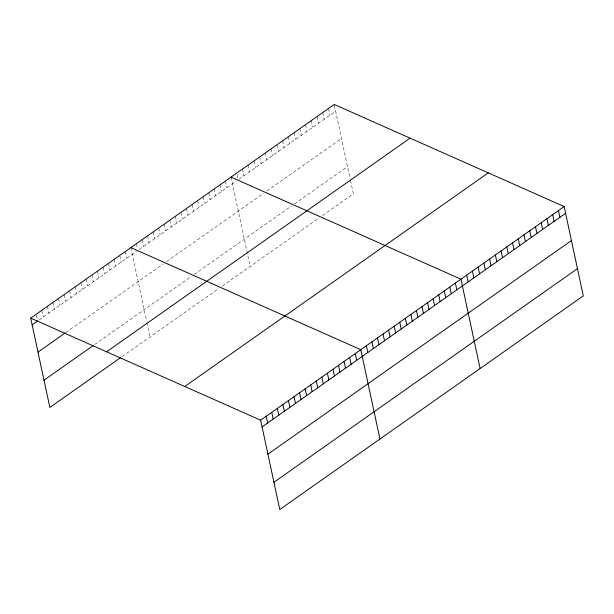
<?xml version="1.0" encoding="UTF-8"?>
<svg xmlns="http://www.w3.org/2000/svg" width="614" height="614" viewBox="0 0 614 614"><rect width="100%" height="100%" fill="white"/><g stroke="black" fill="none" stroke-linecap="round" stroke-linejoin="round"><path stroke-width="0.46" stroke-dasharray="3.07 2.3" d="M39.096 319.948L136.477 251.41M139.263 249.445L236.045 181.322M238.915 179.303L335.658 111.203M65.813 332.519L163.186 263.974M166.663 261.526L263.391 193.448M266.975 190.923L341.499 138.465M94.786 344.446L191.468 276.392M194.247 274.435L291.627 205.89M294.49 203.879L347.524 166.547M122.186 356.527L218.868 288.473M222.352 286.024L318.965 218.016M322.55 215.499L353.365 193.809L350.448 180.178M334.392 105.316L350.249 179.265M328.482 108.509L329.925 115.24M322.749 112.546L324.192 119.277M317.016 116.576L318.459 123.314M311.283 120.613L312.726 127.351M305.549 124.65L306.992 131.381M299.816 128.687L301.259 135.418M294.083 132.716L295.526 139.455M288.35 136.753L289.793 143.492M282.617 140.79L284.059 147.521M276.883 144.827L278.326 151.558M271.15 148.864L272.593 155.595M265.417 152.894L266.86 159.632M259.684 156.931L261.127 163.669M253.95 160.968L255.393 167.699M248.217 165.005L249.66 171.736M242.484 169.034L243.927 175.773M237.111 174.76L238.017 178.966M231.017 177.108L250.174 266.445M225.453 181.023L226.896 187.761M219.889 184.944L221.332 191.675M214.324 188.859L215.767 195.59M208.76 192.773L210.203 199.512M203.196 196.695L204.639 203.426M197.631 200.609L199.074 207.34M192.067 204.523L193.51 211.262M186.502 208.445L187.945 215.176M180.938 212.36L182.381 219.091M175.374 216.274L176.817 223.012M169.809 220.196L171.252 226.927M164.245 224.11L165.688 230.841M158.681 228.024L160.124 234.763M153.116 231.946L154.559 238.677M147.552 235.86L148.995 242.591M141.987 239.775L143.43 246.513M136.423 243.689L137.505 248.747M130.859 247.611L146.508 320.592M146.892 322.404L150.008 336.94M125.294 251.525L126.737 258.264M119.73 255.439L121.173 262.178M114.166 259.361L115.609 266.092M108.601 263.276L110.044 270.014M103.037 267.19L104.48 273.928M97.472 271.112L98.915 277.843M91.908 275.026L93.351 281.765M86.344 278.94L87.787 285.679M80.779 282.862L82.222 289.593M75.215 286.776L76.658 293.507M69.651 290.691L71.094 297.429M64.086 294.613L65.529 301.344M58.522 298.527L59.965 305.258M52.957 302.441L54.4 309.18M47.393 306.363L48.836 313.094M41.829 310.277L43.272 317.008M36.449 315.036L37.347 319.242"/><path stroke-width="0.92" d="M30.7 318.113L334.216 104.472L564.151 206.557L583.3 295.887L279.784 509.528L260.635 420.191L30.7 318.113L49.849 407.443L120.797 357.509M32.143 324.844L37.707 320.93M37.984 352.106L65.115 333.011M44.008 380.189L93.389 345.429M106.575 351.799L410.091 138.158M184.753 386.505L488.268 172.864M260.635 420.191L564.151 206.557M262.078 426.93L565.594 213.288M267.919 454.183L571.434 240.55M273.944 482.274L577.459 268.633M231.017 177.108L460.953 279.193L480.102 368.53M130.859 247.611L360.794 349.696L379.943 439.025M558.418 210.594L559.861 217.325M552.684 214.624L554.127 221.362M546.951 218.661L548.394 225.399M541.218 222.698L542.661 229.429M535.485 226.735L536.928 233.466M529.752 230.764L531.194 237.503M524.018 234.801L525.461 241.54M518.285 238.838L519.728 245.569M512.552 242.875L513.995 249.606M506.819 246.912L508.262 253.643M501.085 250.942L502.528 257.68M495.352 254.979L496.795 261.717M489.619 259.016L491.062 265.747M483.886 263.053L485.329 269.784M478.152 267.09L479.595 273.821M472.419 271.119L473.862 277.858M466.686 275.156L468.129 281.895M455.388 283.108L456.831 289.846M449.824 287.03L451.267 293.761M444.26 290.944L445.703 297.675M438.695 294.858L440.138 301.597M433.131 298.772L434.574 305.511M427.567 302.694L429.009 309.425M422.002 306.609L423.445 313.347M416.438 310.523L417.881 317.261M410.873 314.445L412.316 321.176M405.309 318.359L406.752 325.098M399.745 322.273L401.188 329.012M394.18 326.195L395.623 332.926M388.616 330.109L390.059 336.84M383.052 334.024L384.494 340.762M377.487 337.946L378.93 344.677M371.923 341.86L373.366 348.591M366.358 345.774L367.801 352.513M355.23 353.61L356.673 360.341M349.665 357.525L351.108 364.263M344.101 361.446L345.544 368.177M338.537 365.361L339.979 372.092M332.972 369.275L334.415 376.014M327.408 373.197L328.851 379.928M321.843 377.111L323.286 383.842M316.279 381.025L317.722 387.764M310.715 384.947L312.158 391.678M305.15 388.862L306.593 395.593M299.586 392.776L301.029 399.514M294.022 396.69L295.464 403.429M288.457 400.612L289.9 407.343M282.893 404.526L284.336 411.265M277.328 408.44L278.771 415.179M271.764 412.362L273.207 419.093M266.2 416.277L267.643 423.015"/></g></svg>
